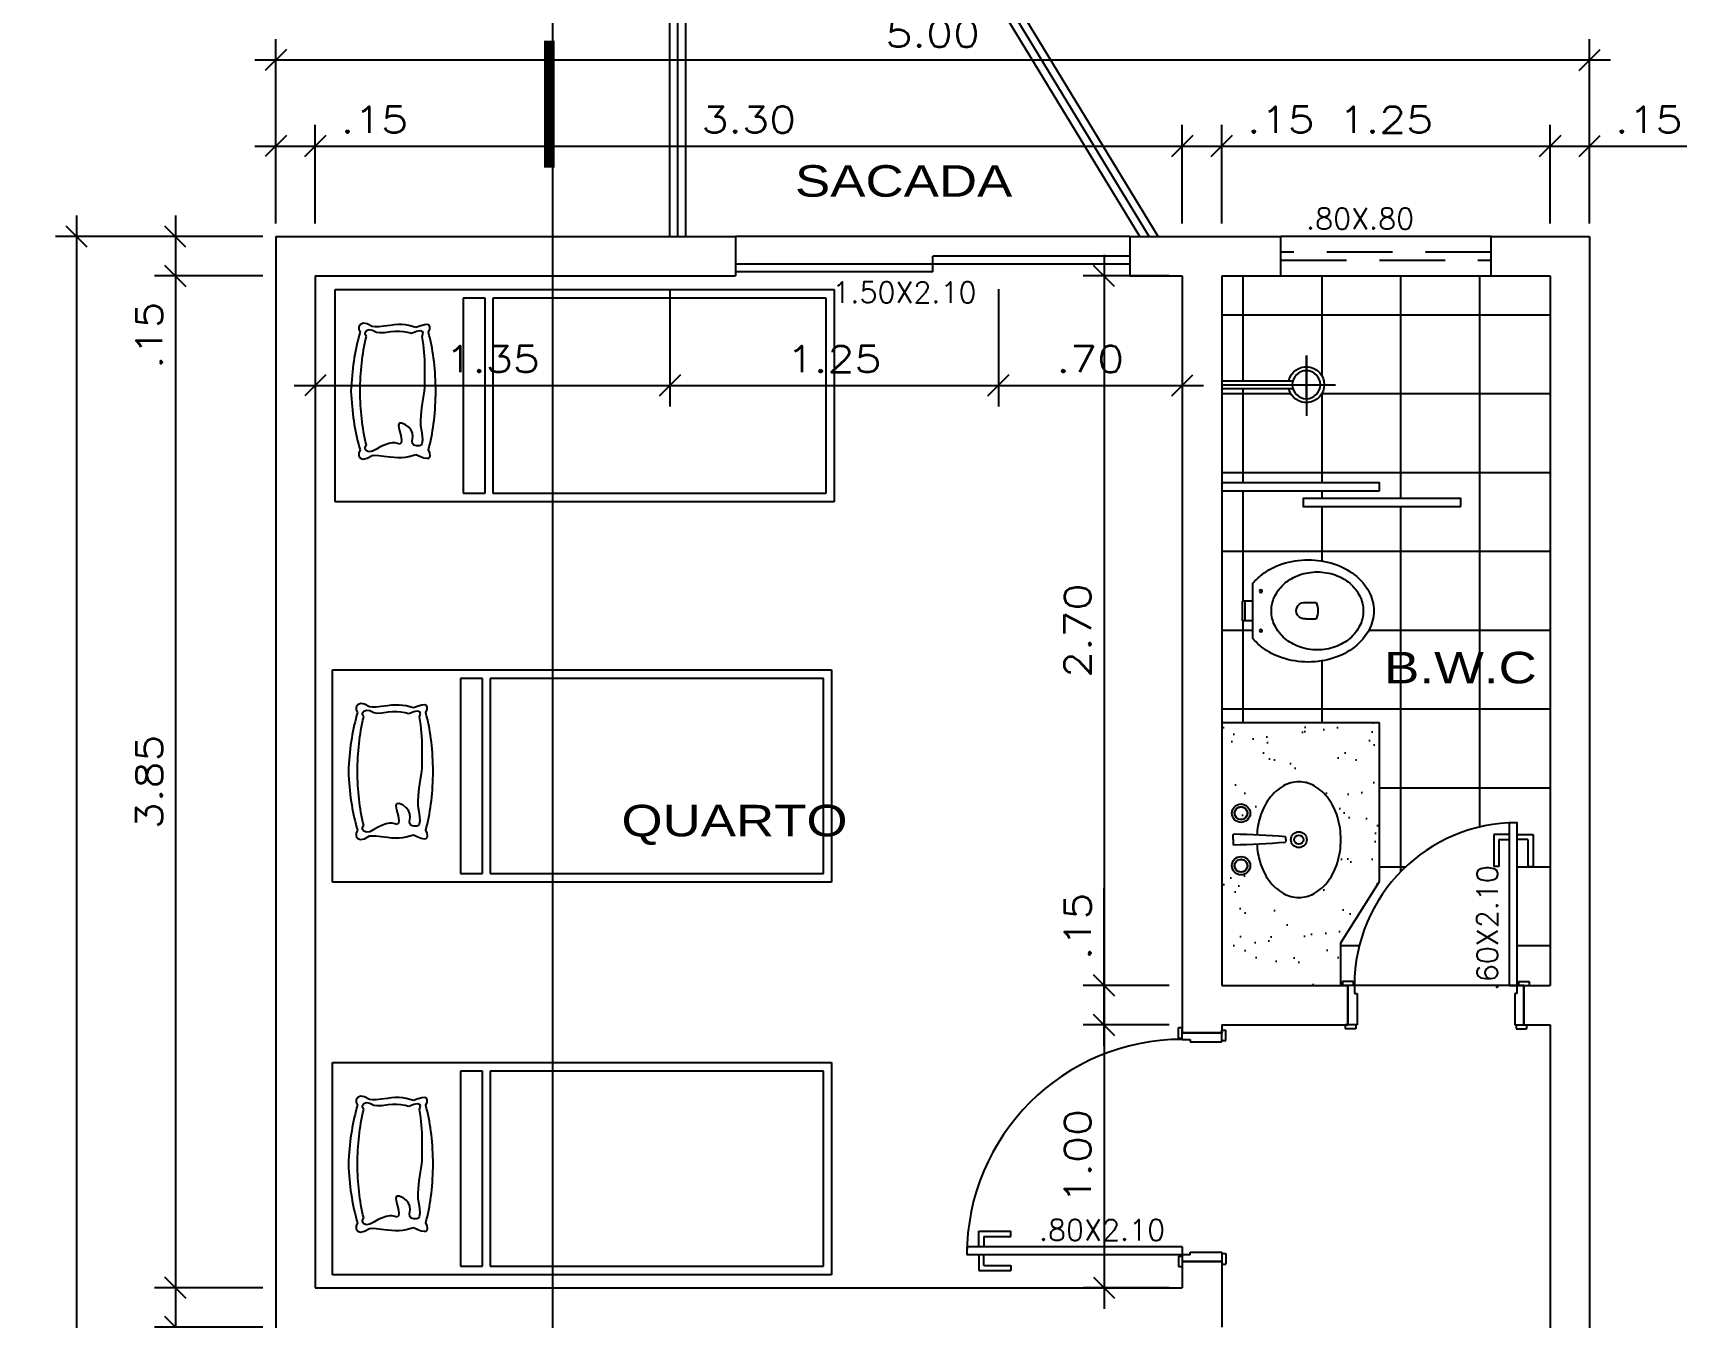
# Model space of a CAD drawing. Extents: x -6 to 123, y -41 to 65.
# Drawn here: x 3.49 to 9.79, y 3.68 to 8.57 of the extents above; entities that cross this region are included whole.
import ezdxf

# ---------------------------------------------------------------- set-up
doc = ezdxf.new("R2010")
doc.units = 0
doc.header["$MEASUREMENT"] = 0
doc.linetypes.add('ACAD_ISO10W100', pattern=[18.5, 12, -3, 0.5, -3])
doc.linetypes.add('DASHED2', pattern=[0.375, 0.25, -0.125])
doc.layers.get('0').update_dxf_attribs({"linetype": 'CONTINUOUS'})
doc.layers.get('DEFPOINTS').update_dxf_attribs({"linetype": 'CONTINUOUS'})
for name, color, linetype in [('ACESSÓRIO', 2, 'CONTINUOUS'), ('BAN', 11, 'CONTINUOUS'), ('CORRIMÃO', 2, 'CONTINUOUS'), ('CORTE', 6, 'CONTINUOUS'), ('CT', 1, 'CONTINUOUS'), ('JANELA', 2, 'CONTINUOUS'), ('JANELA_ALTA', 2, 'DASHED2'), ('LCORTE', 9, 'ACAD_ISO10W100'), ('LPISO', 250, 'CONTINUOUS'), ('P02', 1, 'CONTINUOUS'), ('PAREDE', 5, 'CONTINUOUS'), ('PISO', 250, 'CONTINUOUS'), ('T1', 3, 'CONTINUOUS'), ('T2', 6, 'CONTINUOUS')]:
    doc.layers.add(name, color=color, linetype=linetype)
doc.styles.add('ARIAL', font='arial.ttf')
doc.styles.add('SIMPLEX', font='simplex.shx', dxfattribs={"width": 1.2})
doc.dimstyles.new('CT-50', dxfattribs={"dimtxt": 0.1, "dimasz": 0.08, "dimexe": 0.08, "dimexo": 0.05, "dimgap": 0.05, "dimtad": 1, "dimzin": 4, "dimdsep": 46, "dimtxsty": 'SIMPLEX', "dimblk1": 'OBLIQUE', "dimblk2": 'OBLIQUE', "dimsah": 1, "dimcen": 0.08, "dimdle": 0.08, "dimclrt": 3, "dimadec": 0, "dimazin": 0, "dimtfac": 1, "dimtmove": 0, "dimatfit": 3, "dimldrblk": 'OBLIQUE', "dimfxl": 1, "dimtolj": 1, "dimtzin": 4, "dimarcsym": 0})

# ---------------------------------------------------------------- blocks, each defined once
blk = doc.blocks.new('P60-15E')
at = {"layer": 'P02'}
for p, q in [((-0.055, 0.77), (-0.025, 0.77)), ((-0.055, 0.15), (-0.055, 0.77)), ((-0.025, 0.12), (-0.025, 0.77)), ((-0.115, 0.725), (-0.115, 0.6025)), ((-0.055, 0.725), (-0.115, 0.725)), ((-0.095, 0.705), (-0.055, 0.705)), ((-0.095, 0.705), (-0.095, 0.6025)), ((-0.025, 0.725), (0.035, 0.725)), ((0.015, 0.705), (-0.025, 0.705)), ((0.015, 0.705), (0.015, 0.6025)), ((0.035, 0.725), (0.035, 0.6025)), ((-0.095, 0.6025), (-0.115, 0.6025)), ((0.015, 0.6025), (0.035, 0.6025)), ((-0.69, 0.165), (-0.69, 0.15)), ((-0.65, 0.165), (-0.69, 0.165)), ((-0.645, 0.15), (-0.69, 0.15)), ((-0.67, 0), (-0.67, 0.15)), ((-0.65, 0.165), (-0.65, 0.15)), ((-0.645, 0.15), (-0.645, 0.12)), ((-0.055, 0.15), (0.02, 0.15)), ((-0.02, 0.165), (-0.02, 0.15)), ((-0.02, 0.165), (0.02, 0.165)), ((0, 0), (0, 0.15)), ((0.02, 0.165), (0.02, 0.15)), ((-0.645, 0.12), (-0.635, 0.12)), ((-0.635, 0.12), (-0.635, 0)), ((-0.035, 0.12), (-0.035, 0)), ((-0.025, 0.12), (-0.035, 0.12)), ((-0.68, 0), (-0.68, -0.015)), ((-0.635, 0), (-0.68, 0)), ((-0.64, 0), (-0.64, -0.015)), ((-0.64, -0.015), (-0.68, -0.015)), ((-0.035, 0), (0.01, 0)), ((-0.03, 0), (-0.03, -0.015)), ((-0.03, -0.015), (0.01, -0.015)), ((0.01, 0), (0.01, -0.015))]:
    blk.add_line(p, q, dxfattribs=at)
blk.add_arc((-0.025, 0.15), 0.62, 90, 180, dxfattribs=at)
blk = doc.blocks.new('P80-P15D')
at = {"layer": 'P02'}
for p, q in [((0.055, 0.97), (0.025, 0.97)), ((0.025, 0.12), (0.025, 0.97)), ((0.055, 0.15), (0.055, 0.9695)), ((0.025, 0.925), (-0.035, 0.925)), ((-0.035, 0.925), (-0.035, 0.8025)), ((-0.015, 0.905), (-0.015, 0.8025)), ((-0.015, 0.905), (0.025, 0.905)), ((0.055, 0.925), (0.115, 0.925)), ((0.095, 0.905), (0.055, 0.905)), ((0.095, 0.905), (0.095, 0.8025)), ((0.115, 0.925), (0.115, 0.8025)), ((-0.015, 0.8025), (-0.035, 0.8025)), ((0.095, 0.8025), (0.115, 0.8025)), ((-0.02, 0.165), (-0.02, 0.15)), ((0.02, 0.165), (-0.02, 0.165)), ((0.055, 0.15), (-0.02, 0.15)), ((0, 0), (0, 0.15)), ((0.02, 0.165), (0.02, 0.15)), ((0.845, 0.15), (0.845, 0.12)), ((0.845, 0.15), (0.89, 0.15)), ((0.85, 0.165), (0.89, 0.165)), ((0.85, 0.165), (0.85, 0.15)), ((0.87, 0), (0.87, 0.15)), ((0.89, 0.165), (0.89, 0.15)), ((0.025, 0.12), (0.035, 0.12)), ((0.035, 0.12), (0.035, 0)), ((0.845, 0.12), (0.835, 0.12)), ((0.835, 0.12), (0.835, 0)), ((0.835, 0), (0.88, 0)), ((0.84, 0), (0.84, -0.015)), ((0.88, 0), (0.88, -0.015)), ((-0.01, 0), (-0.01, -0.015)), ((0.035, 0), (-0.01, 0)), ((0.03, -0.015), (-0.01, -0.015)), ((0.03, 0), (0.03, -0.015)), ((0.84, -0.015), (0.88, -0.015))]:
    blk.add_line(p, q, dxfattribs=at)
blk.add_arc((0.025, 0.15), 0.82, 0, 90, dxfattribs=at)
blk = doc.blocks.new('_OBLIQUE')
at = {"color": 0, "linetype": 'ByBlock'}
blk.add_line((-0.5, -0.5), (0.5, 0.5), dxfattribs=at)
blk = doc.blocks.new('*D41')
at = {"color": 0, "linetype": 'ByBlock'}
for p, q in [((4.0361, 7.8781), (4.0361, 7.6481)), ((4.3683, 7.7981), (3.9561, 7.7981)), ((4.3683, 7.6481), (3.9561, 7.6481)), ((4.0361, 7.6481), (4.0361, 7.2776))]:
    blk.add_line(p, q, dxfattribs=at)
at = {"layer": 'DEFPOINTS', "color": 0, "linetype": 'ByBlock'}
for p in [(4.4183, 7.7981), (4.0361, 7.6481), (4.4183, 7.6481)]:
    blk.add_point(p, dxfattribs=at)
at = {"color": 0, "linetype": 'ByBlock', "xscale": 0.08, "yscale": 0.08, "zscale": 0.08}
for p, rotation in [((4.0361, 7.7981), 90), ((4.0361, 7.6481), 270)]:
    blk.add_blockref('_OBLIQUE', p, dxfattribs=dict(at, rotation=rotation))
at = {"color": 3, "linetype": 'ByBlock', "insert": (3.9361, 7.4228), "char_height": 0.1, "attachment_point": 5, "rotation": 90, "style": 'SIMPLEX'}
blk.add_mtext('\\A1;.15', dxfattribs=at)
blk = doc.blocks.new('*D42')
at = {"color": 0, "linetype": 'ByBlock'}
for p, q in [((4.0361, 7.7281), (4.0361, 3.7181)), ((4.3683, 7.6481), (3.9561, 7.6481)), ((4.3683, 3.7981), (3.9561, 3.7981))]:
    blk.add_line(p, q, dxfattribs=at)
at = {"layer": 'DEFPOINTS', "color": 0, "linetype": 'ByBlock'}
for p in [(4.4183, 7.6481), (4.0361, 3.7981), (4.4183, 3.7981)]:
    blk.add_point(p, dxfattribs=at)
at = {"color": 0, "linetype": 'ByBlock', "xscale": 0.08, "yscale": 0.08, "zscale": 0.08}
for p, rotation in [((4.0361, 7.6481), 90), ((4.0361, 3.7981), 270)]:
    blk.add_blockref('_OBLIQUE', p, dxfattribs=dict(at, rotation=rotation))
at = {"color": 3, "linetype": 'ByBlock', "insert": (3.9361, 5.7231), "char_height": 0.1, "attachment_point": 5, "rotation": 90, "style": 'SIMPLEX'}
blk.add_mtext('\\A1;3.85', dxfattribs=at)
blk = doc.blocks.new('*D43')
at = {"color": 0, "linetype": 'ByBlock'}
for p, q in [((4.0361, 3.8781), (4.0361, 3.6481)), ((4.3683, 3.7981), (3.9561, 3.7981)), ((4.3683, 3.6481), (3.9561, 3.6481)), ((4.0361, 3.6481), (4.0361, 3.2776))]:
    blk.add_line(p, q, dxfattribs=at)
at = {"layer": 'DEFPOINTS', "color": 0, "linetype": 'ByBlock'}
for p in [(4.4183, 3.7981), (4.0361, 3.6481), (4.4183, 3.6481)]:
    blk.add_point(p, dxfattribs=at)
at = {"color": 0, "linetype": 'ByBlock', "xscale": 0.08, "yscale": 0.08, "zscale": 0.08}
for p, rotation in [((4.0361, 3.7981), 90), ((4.0361, 3.6481), 270)]:
    blk.add_blockref('_OBLIQUE', p, dxfattribs=dict(at, rotation=rotation))
at = {"color": 3, "linetype": 'ByBlock', "insert": (3.9361, 3.4228), "char_height": 0.1, "attachment_point": 5, "rotation": 90, "style": 'SIMPLEX'}
blk.add_mtext('\\A1;.15', dxfattribs=at)
blk = doc.blocks.new('*D44')
at = {"color": 0, "linetype": 'ByBlock'}
for p, q in [((4.0361, 3.7281), (4.0361, 1.5681)), ((4.3683, 3.6481), (3.9561, 3.6481)), ((4.3683, 1.6481), (3.9561, 1.6481))]:
    blk.add_line(p, q, dxfattribs=at)
at = {"layer": 'DEFPOINTS', "color": 0, "linetype": 'ByBlock'}
for p in [(4.4183, 3.6481), (4.0361, 1.6481), (4.4183, 1.6481)]:
    blk.add_point(p, dxfattribs=at)
at = {"color": 0, "linetype": 'ByBlock', "xscale": 0.08, "yscale": 0.08, "zscale": 0.08}
for p, rotation in [((4.0361, 3.6481), 90), ((4.0361, 1.6481), 270)]:
    blk.add_blockref('_OBLIQUE', p, dxfattribs=dict(at, rotation=rotation))
at = {"color": 3, "linetype": 'ByBlock', "insert": (3.9361, 2.6481), "char_height": 0.1, "attachment_point": 5, "rotation": 90, "style": 'SIMPLEX'}
blk.add_mtext('\\A1;2.00', dxfattribs=at)
blk = doc.blocks.new('*D56')
at = {"color": 0, "linetype": 'ByBlock'}
for p, q in [((3.66, 7.8781), (3.66, -12.4819)), ((4.3683, 7.7981), (3.58, 7.7981)), ((4.3683, -12.4019), (3.58, -12.4019))]:
    blk.add_line(p, q, dxfattribs=at)
at = {"layer": 'DEFPOINTS', "color": 0, "linetype": 'ByBlock'}
for p in [(4.4183, 7.7981), (3.66, -12.4019), (4.4183, -12.4019)]:
    blk.add_point(p, dxfattribs=at)
at = {"color": 0, "linetype": 'ByBlock', "xscale": 0.08, "yscale": 0.08, "zscale": 0.08}
for p, rotation in [((3.66, 7.7981), 90), ((3.66, -12.4019), 270)]:
    blk.add_blockref('_OBLIQUE', p, dxfattribs=dict(at, rotation=rotation))
at = {"color": 3, "linetype": 'ByBlock', "insert": (3.56, -2.3019), "char_height": 0.1, "attachment_point": 5, "rotation": 90, "style": 'SIMPLEX'}
blk.add_mtext('\\A1;20.20', dxfattribs=at)
blk = doc.blocks.new('*D65')
at = {"color": 0, "linetype": 'ByBlock'}
for p, q in [((-3.2775, 7.8481), (-3.2775, 8.5495)), ((1.7225, 7.8481), (1.7225, 8.5495)), ((1.8025, 8.4695), (-3.3575, 8.4695))]:
    blk.add_line(p, q, dxfattribs=at)
at = {"layer": 'DEFPOINTS', "color": 0, "linetype": 'ByBlock'}
for p in [(-3.2775, 8.4695), (-3.2775, 7.7981), (1.7225, 7.7981)]:
    blk.add_point(p, dxfattribs=at)
at = {"color": 0, "linetype": 'ByBlock', "xscale": 0.08, "yscale": 0.08, "zscale": 0.08, "rotation": 180}
blk.add_blockref('_OBLIQUE', (-3.2775, 8.4695), dxfattribs=at)
at = {"color": 0, "linetype": 'ByBlock', "xscale": 0.08, "yscale": 0.08, "zscale": 0.08}
blk.add_blockref('_OBLIQUE', (1.7225, 8.4695), dxfattribs=at)
at = {"color": 3, "linetype": 'ByBlock', "insert": (-0.7775, 8.5695), "char_height": 0.1, "attachment_point": 5, "style": 'SIMPLEX'}
blk.add_mtext('\\A1;5.00', dxfattribs=at)
blk = doc.blocks.new('*D63')
at = {"color": 0, "linetype": 'ByBlock'}
for p, q in [((0.3225, 7.8481), (0.3225, 8.2225)), ((1.5725, 7.8481), (1.5725, 8.2225)), ((0.2425, 8.1425), (1.6525, 8.1425))]:
    blk.add_line(p, q, dxfattribs=at)
at = {"layer": 'DEFPOINTS', "color": 0, "linetype": 'ByBlock'}
for p in [(1.5725, 8.1425), (0.3225, 7.7981), (1.5725, 7.7981)]:
    blk.add_point(p, dxfattribs=at)
at = {"color": 0, "linetype": 'ByBlock', "xscale": 0.08, "yscale": 0.08, "zscale": 0.08, "rotation": 180}
blk.add_blockref('_OBLIQUE', (0.3225, 8.1425), dxfattribs=at)
at = {"color": 0, "linetype": 'ByBlock', "xscale": 0.08, "yscale": 0.08, "zscale": 0.08}
blk.add_blockref('_OBLIQUE', (1.5725, 8.1425), dxfattribs=at)
at = {"color": 3, "linetype": 'ByBlock', "insert": (0.9475, 8.2425), "char_height": 0.1, "attachment_point": 5, "style": 'SIMPLEX'}
blk.add_mtext('\\A1;1.25', dxfattribs=at)
blk = doc.blocks.new('*D62')
at = {"color": 0, "linetype": 'ByBlock'}
for p, q in [((0.1725, 7.8481), (0.1725, 8.2225)), ((0.3225, 7.8481), (0.3225, 8.2225)), ((0.0925, 8.1425), (0.3225, 8.1425)), ((0.3225, 8.1425), (0.693, 8.1425))]:
    blk.add_line(p, q, dxfattribs=at)
at = {"layer": 'DEFPOINTS', "color": 0, "linetype": 'ByBlock'}
for p in [(0.3225, 8.1425), (0.1725, 7.7981), (0.3225, 7.7981)]:
    blk.add_point(p, dxfattribs=at)
at = {"color": 0, "linetype": 'ByBlock', "xscale": 0.08, "yscale": 0.08, "zscale": 0.08, "rotation": 180}
blk.add_blockref('_OBLIQUE', (0.1725, 8.1425), dxfattribs=at)
at = {"color": 0, "linetype": 'ByBlock', "xscale": 0.08, "yscale": 0.08, "zscale": 0.08}
blk.add_blockref('_OBLIQUE', (0.3225, 8.1425), dxfattribs=at)
at = {"color": 3, "linetype": 'ByBlock', "insert": (0.5477, 8.2425), "char_height": 0.1, "attachment_point": 5, "style": 'SIMPLEX'}
blk.add_mtext('\\A1;.15', dxfattribs=at)
blk = doc.blocks.new('*D61')
at = {"color": 0, "linetype": 'ByBlock'}
for p, q in [((-3.1275, 7.8481), (-3.1275, 8.2225)), ((0.1725, 7.8481), (0.1725, 8.2225)), ((-3.2075, 8.1425), (0.2525, 8.1425))]:
    blk.add_line(p, q, dxfattribs=at)
at = {"layer": 'DEFPOINTS', "color": 0, "linetype": 'ByBlock'}
for p in [(0.1725, 8.1425), (-3.1275, 7.7981), (0.1725, 7.7981)]:
    blk.add_point(p, dxfattribs=at)
at = {"color": 0, "linetype": 'ByBlock', "xscale": 0.08, "yscale": 0.08, "zscale": 0.08, "rotation": 180}
blk.add_blockref('_OBLIQUE', (-3.1275, 8.1425), dxfattribs=at)
at = {"color": 0, "linetype": 'ByBlock', "xscale": 0.08, "yscale": 0.08, "zscale": 0.08}
blk.add_blockref('_OBLIQUE', (0.1725, 8.1425), dxfattribs=at)
at = {"color": 3, "linetype": 'ByBlock', "insert": (-1.4775, 8.2425), "char_height": 0.1, "attachment_point": 5, "style": 'SIMPLEX'}
blk.add_mtext('\\A1;3.30', dxfattribs=at)
blk = doc.blocks.new('*D64')
at = {"color": 0, "linetype": 'ByBlock'}
for p, q in [((1.5725, 7.8481), (1.5725, 8.2225)), ((1.7225, 7.8481), (1.7225, 8.2225)), ((1.4925, 8.1425), (1.7225, 8.1425)), ((1.7225, 8.1425), (2.093, 8.1425))]:
    blk.add_line(p, q, dxfattribs=at)
at = {"layer": 'DEFPOINTS', "color": 0, "linetype": 'ByBlock'}
for p in [(1.7225, 8.1425), (1.5725, 7.7981), (1.7225, 7.7981)]:
    blk.add_point(p, dxfattribs=at)
at = {"color": 0, "linetype": 'ByBlock', "xscale": 0.08, "yscale": 0.08, "zscale": 0.08, "rotation": 180}
blk.add_blockref('_OBLIQUE', (1.5725, 8.1425), dxfattribs=at)
at = {"color": 0, "linetype": 'ByBlock', "xscale": 0.08, "yscale": 0.08, "zscale": 0.08}
blk.add_blockref('_OBLIQUE', (1.7225, 8.1425), dxfattribs=at)
at = {"color": 3, "linetype": 'ByBlock', "insert": (1.9477, 8.2425), "char_height": 0.1, "attachment_point": 5, "style": 'SIMPLEX'}
blk.add_mtext('\\A1;.15', dxfattribs=at)
blk = doc.blocks.new('*D60')
at = {"color": 0, "linetype": 'ByBlock'}
for p, q in [((-3.2775, 7.8481), (-3.2775, 8.2225)), ((-3.1275, 7.8481), (-3.1275, 8.2225)), ((-3.3575, 8.1425), (-3.1275, 8.1425)), ((-3.1275, 8.1425), (-2.757, 8.1425))]:
    blk.add_line(p, q, dxfattribs=at)
at = {"layer": 'DEFPOINTS', "color": 0, "linetype": 'ByBlock'}
for p in [(-3.1275, 8.1425), (-3.2775, 7.7981), (-3.1275, 7.7981)]:
    blk.add_point(p, dxfattribs=at)
at = {"color": 0, "linetype": 'ByBlock', "xscale": 0.08, "yscale": 0.08, "zscale": 0.08, "rotation": 180}
blk.add_blockref('_OBLIQUE', (-3.2775, 8.1425), dxfattribs=at)
at = {"color": 0, "linetype": 'ByBlock', "xscale": 0.08, "yscale": 0.08, "zscale": 0.08}
blk.add_blockref('_OBLIQUE', (-3.1275, 8.1425), dxfattribs=at)
at = {"color": 3, "linetype": 'ByBlock', "insert": (-2.9023, 8.2425), "char_height": 0.1, "attachment_point": 5, "style": 'SIMPLEX'}
blk.add_mtext('\\A1;.15', dxfattribs=at)
blk = doc.blocks.new('*D66')
at = {"color": 0, "linetype": 'ByBlock'}
for p, q in [((7.5704, 7.7281), (7.5704, 4.8681)), ((7.8183, 7.6481), (7.4904, 7.6481)), ((7.8183, 4.9481), (7.4904, 4.9481))]:
    blk.add_line(p, q, dxfattribs=at)
at = {"layer": 'DEFPOINTS', "color": 0, "linetype": 'ByBlock'}
for p in [(7.8683, 7.6481), (7.5704, 4.9481), (7.8683, 4.9481)]:
    blk.add_point(p, dxfattribs=at)
at = {"color": 0, "linetype": 'ByBlock', "xscale": 0.08, "yscale": 0.08, "zscale": 0.08}
for p, rotation in [((7.5704, 7.6481), 90), ((7.5704, 4.9481), 270)]:
    blk.add_blockref('_OBLIQUE', p, dxfattribs=dict(at, rotation=rotation))
at = {"color": 3, "linetype": 'ByBlock', "insert": (7.4704, 6.2981), "char_height": 0.1, "attachment_point": 5, "rotation": 90, "style": 'SIMPLEX'}
blk.add_mtext('\\A1;2.70', dxfattribs=at)
blk = doc.blocks.new('*D67')
at = {"color": 0, "linetype": 'ByBlock'}
for p, q in [((7.5704, 4.9481), (7.5704, 5.3186)), ((7.8183, 4.9481), (7.4904, 4.9481)), ((7.5704, 4.7181), (7.5704, 4.9481)), ((7.8183, 4.7981), (7.4904, 4.7981))]:
    blk.add_line(p, q, dxfattribs=at)
at = {"layer": 'DEFPOINTS', "color": 0, "linetype": 'ByBlock'}
for p in [(7.8683, 4.9481), (7.5704, 4.7981), (7.8683, 4.7981)]:
    blk.add_point(p, dxfattribs=at)
at = {"color": 0, "linetype": 'ByBlock', "xscale": 0.08, "yscale": 0.08, "zscale": 0.08}
for p, rotation in [((7.5704, 4.9481), 90), ((7.5704, 4.7981), 270)]:
    blk.add_blockref('_OBLIQUE', p, dxfattribs=dict(at, rotation=rotation))
at = {"color": 3, "linetype": 'ByBlock', "insert": (7.4704, 5.1733), "char_height": 0.1, "attachment_point": 5, "rotation": 90, "style": 'SIMPLEX'}
blk.add_mtext('\\A1;.15', dxfattribs=at)
blk = doc.blocks.new('*D68')
at = {"color": 0, "linetype": 'ByBlock'}
for p, q in [((7.5704, 4.8781), (7.5704, 3.7181)), ((7.8183, 4.7981), (7.4904, 4.7981)), ((7.8183, 3.7981), (7.4904, 3.7981))]:
    blk.add_line(p, q, dxfattribs=at)
at = {"layer": 'DEFPOINTS', "color": 0, "linetype": 'ByBlock'}
for p in [(7.8683, 4.7981), (7.5704, 3.7981), (7.8683, 3.7981)]:
    blk.add_point(p, dxfattribs=at)
at = {"color": 0, "linetype": 'ByBlock', "xscale": 0.08, "yscale": 0.08, "zscale": 0.08}
for p, rotation in [((7.5704, 4.7981), 90), ((7.5704, 3.7981), 270)]:
    blk.add_blockref('_OBLIQUE', p, dxfattribs=dict(at, rotation=rotation))
at = {"color": 3, "linetype": 'ByBlock', "insert": (7.4704, 4.2981), "char_height": 0.1, "attachment_point": 5, "rotation": 90, "style": 'SIMPLEX'}
blk.add_mtext('\\A1;1.00', dxfattribs=at)
blk = doc.blocks.new('*D69')
at = {"color": 0, "linetype": 'ByBlock'}
for p, q in [((4.5683, 7.5981), (4.5683, 7.1515)), ((5.9183, 7.5981), (5.9183, 7.1515)), ((4.4883, 7.2315), (5.9983, 7.2315))]:
    blk.add_line(p, q, dxfattribs=at)
at = {"layer": 'DEFPOINTS', "color": 0, "linetype": 'ByBlock'}
for p in [(4.5683, 7.6481), (5.9183, 7.6481), (5.9183, 7.2315)]:
    blk.add_point(p, dxfattribs=at)
at = {"color": 0, "linetype": 'ByBlock', "xscale": 0.08, "yscale": 0.08, "zscale": 0.08, "rotation": 180}
blk.add_blockref('_OBLIQUE', (4.5683, 7.2315), dxfattribs=at)
at = {"color": 0, "linetype": 'ByBlock', "xscale": 0.08, "yscale": 0.08, "zscale": 0.08}
blk.add_blockref('_OBLIQUE', (5.9183, 7.2315), dxfattribs=at)
at = {"color": 3, "linetype": 'ByBlock', "insert": (5.2433, 7.3315), "char_height": 0.1, "attachment_point": 5, "style": 'SIMPLEX'}
blk.add_mtext('\\A1;1.35', dxfattribs=at)
blk = doc.blocks.new('*D70')
at = {"color": 0, "linetype": 'ByBlock'}
for p, q in [((5.9183, 7.5981), (5.9183, 7.1515)), ((7.1683, 7.5981), (7.1683, 7.1515)), ((5.8383, 7.2315), (7.2483, 7.2315))]:
    blk.add_line(p, q, dxfattribs=at)
at = {"layer": 'DEFPOINTS', "color": 0, "linetype": 'ByBlock'}
for p in [(5.9183, 7.6481), (7.1683, 7.6481), (7.1683, 7.2315)]:
    blk.add_point(p, dxfattribs=at)
at = {"color": 0, "linetype": 'ByBlock', "xscale": 0.08, "yscale": 0.08, "zscale": 0.08, "rotation": 180}
blk.add_blockref('_OBLIQUE', (5.9183, 7.2315), dxfattribs=at)
at = {"color": 0, "linetype": 'ByBlock', "xscale": 0.08, "yscale": 0.08, "zscale": 0.08}
blk.add_blockref('_OBLIQUE', (7.1683, 7.2315), dxfattribs=at)
at = {"color": 3, "linetype": 'ByBlock', "insert": (6.5433, 7.3315), "char_height": 0.1, "attachment_point": 5, "style": 'SIMPLEX'}
blk.add_mtext('\\A1;1.25', dxfattribs=at)
blk = doc.blocks.new('*D71')
at = {"color": 0, "linetype": 'ByBlock'}
for p, q in [((7.1683, 7.5981), (7.1683, 7.1515)), ((7.8683, 7.5981), (7.8683, 7.1515)), ((7.0883, 7.2315), (7.9483, 7.2315))]:
    blk.add_line(p, q, dxfattribs=at)
at = {"layer": 'DEFPOINTS', "color": 0, "linetype": 'ByBlock'}
for p in [(7.1683, 7.6481), (7.8683, 7.6481), (7.8683, 7.2315)]:
    blk.add_point(p, dxfattribs=at)
at = {"color": 0, "linetype": 'ByBlock', "xscale": 0.08, "yscale": 0.08, "zscale": 0.08, "rotation": 180}
blk.add_blockref('_OBLIQUE', (7.1683, 7.2315), dxfattribs=at)
at = {"color": 0, "linetype": 'ByBlock', "xscale": 0.08, "yscale": 0.08, "zscale": 0.08}
blk.add_blockref('_OBLIQUE', (7.8683, 7.2315), dxfattribs=at)
at = {"color": 3, "linetype": 'ByBlock', "insert": (7.5183, 7.3315), "char_height": 0.1, "attachment_point": 5, "style": 'SIMPLEX'}
blk.add_mtext('\\A1;.70', dxfattribs=at)
blk = doc.blocks.new('CH-MV')
at = {"layer": 'BAN'}
for p, q in [((0, 0), (0, 0.4327)), ((0.1112, 0.322), (-0.1185, 0.322)), ((-0.0533, 0.322), (0.1112, 0.322)), ((-0.015, 0), (-0.015, 0.2708)), ((0.015, 0), (0.015, 0.2708))]:
    blk.add_line(p, q, dxfattribs=at)
blk.add_circle((0, 0.322), 0.0533, dxfattribs=at)
blk.add_arc((0, 0.322), 0.0683, 282.68119, 257.31881, dxfattribs=at)
blk = doc.blocks.new('VAS-E-PL')
at = {"layer": 'BAN'}
for p, q in [((0.14, 0.1051), (0.14, -0.1051)), ((0.14, 0.0375), (0.1, 0.0375)), ((0.1, 0.0375), (0.1, -0.0375)), ((0.11, 0.0375), (0.11, -0.0375)), ((0.3408, 0.0307), (0.3806, 0.0307)), ((0.14, -0.0375), (0.1, -0.0375)), ((0.3431, -0.0316), (0.3806, -0.0316))]:
    blk.add_line(p, q, dxfattribs=at)
for points in [[(0.6, 0, 0.122907), (0.5821, 0.0718, 0.10548), (0.5268, 0.1376, 0.087588), (0.4483, 0.1791, 0.078107), (0.35, 0.1945, 0.078107), (0.2517, 0.1791, 0.087588), (0.1732, 0.1376, 0.056618), (0.14, 0.1051, 0.122907)], [(0.14, -0.1051, 0.056618), (0.1732, -0.1376, 0.087588), (0.2517, -0.1791, 0.078107), (0.35, -0.1945, 0.078107), (0.4483, -0.1791, 0.087588), (0.5268, -0.1376, 0.10548), (0.5821, -0.0718, 0.122907), (0.6, 0, 0.122907)]]:
    blk.add_lwpolyline(points, format="xyb", dxfattribs=at)
blk.add_lwpolyline([(0.21, 0, 0.114163), (0.2228, -0.0555, 0.103661), (0.2613, -0.1049, 0.091605), (0.3168, -0.1367, 0.084587), (0.385, -0.1483, 0.084587), (0.4532, -0.1367, 0.091605), (0.5087, -0.1049, 0.103661), (0.5472, -0.0555, 0.114163), (0.56, 0, 0.114163), (0.5472, 0.0555, 0.103661), (0.5087, 0.1049, 0.091605), (0.4532, 0.1367, 0.084587), (0.385, 0.1483, 0.084587), (0.3168, 0.1367, 0.091605), (0.2613, 0.1049, 0.103661), (0.2228, 0.0555, 0.114163)], format="xyb", close=True, dxfattribs=at)
for centre in [(0.17, 0.075), (0.17, -0.075)]:
    blk.add_circle(centre, 0.005, dxfattribs=at)
for centre, radius, start, end in [((0.3364, -0.0007), 0.0316, 81.96756, 282.3031), ((0.3099, -0.0007), 0.0772, 336.39434, 23.88812)]:
    blk.add_arc(centre, radius, start, end, dxfattribs=at)
blk = doc.blocks.new('LVT-B-PL')
at = {"layer": 'BAN'}
for p, q in [((0.055, 0.0008), (0.055, 0.0188)), ((0.055, 0.0008), (0.055, -0.0172)), ((0.255, 0.0008), (0.255, 0.009)), ((0.255, 0.0008), (0.255, -0.0074))]:
    blk.add_line(p, q, dxfattribs=at)
for points in [[(0.465, 0, 0.073281), (0.4522, 0.087, 0.084248), (0.4181, 0.1556, 0.106469), (0.3634, 0.2045, 0.130159), (0.305, 0.22, 0.130159), (0.2466, 0.2045, 0.106469), (0.1919, 0.1556, 0.084248), (0.1578, 0.087, 0.058268), (0.1455, 0.018, 0.073281)], [(0.1454, -0.0164, 0.059592), (0.1578, -0.087, 0.084248), (0.1919, -0.1556, 0.106469), (0.2466, -0.2045, 0.130159), (0.305, -0.22, 0.130159), (0.3634, -0.2045, 0.106469), (0.4181, -0.1556, 0.084248), (0.4522, -0.087, 0.073281), (0.465, 0, 0.073281)]]:
    blk.add_lwpolyline(points, format="xyb", dxfattribs=at)
for centre, radius in [((0.085, 0.1008), 0.035), ((0.085, 0.1008), 0.025), ((0.085, 0.1008), 0.024), ((0.305, 0), 0.03), ((0.305, 0), 0.0175), ((0.085, -0.0992), 0.035), ((0.085, -0.0992), 0.025), ((0.085, -0.0992), 0.024)]:
    blk.add_circle(centre, radius, dxfattribs=at)
for centre, radius, start, end in [((0.057, 0.0188), 0.002, 89.11029, 180), ((0.0128, -2.8286), 2.8497, 85.16101, 89.11029), ((0.253, 0.009), 0.002, 0, 85.16101), ((0.057, -0.0172), 0.002, 180, 270.88971), ((0.0128, 2.8302), 2.8497, 270.88971, 274.83899), ((0.253, -0.0074), 0.002, 274.83899, 0)]:
    blk.add_arc(centre, radius, start, end, dxfattribs=at)
blk = doc.blocks.new('A$C2AB2061F')
at = {"layer": 'ACESSÓRIO'}
for p, q in [((0, 1.9), (0, 0)), ((0.8089, 1.9), (0, 1.9)), ((0.8089, 0), (0.8089, 1.9)), ((0.2475, 1.8245), (0.2604, 1.8267)), ((0.2604, 1.8267), (0.2736, 1.8288)), ((0.2736, 1.8288), (0.287, 1.8307)), ((0.287, 1.8307), (0.3006, 1.8324)), ((0.3006, 1.8324), (0.3144, 1.834)), ((0.3144, 1.834), (0.3285, 1.8354)), ((0.3285, 1.8354), (0.3428, 1.8367)), ((0.3428, 1.8367), (0.3573, 1.8377)), ((0.3573, 1.8377), (0.372, 1.8387)), ((0.372, 1.8387), (0.387, 1.8394)), ((0.387, 1.8394), (0.4021, 1.8387)), ((0.4021, 1.8387), (0.417, 1.8377)), ((0.417, 1.8377), (0.4316, 1.8367)), ((0.4316, 1.8367), (0.4459, 1.8354)), ((0.4459, 1.8354), (0.46, 1.834)), ((0.46, 1.834), (0.4739, 1.8324)), ((0.4739, 1.8324), (0.4875, 1.8307)), ((0.4875, 1.8307), (0.5009, 1.8288)), ((0.5009, 1.8288), (0.514, 1.8267)), ((0.514, 1.8267), (0.5269, 1.8245)), ((0.1281, 1.7925), (0.1334, 1.8038)), ((0.1309, 1.7775), (0.1281, 1.7925)), ((0.1415, 1.7588), (0.1309, 1.7775)), ((0.1334, 1.8038), (0.1427, 1.8098)), ((0.1427, 1.8098), (0.1528, 1.8101)), ((0.1528, 1.8101), (0.1633, 1.8044)), ((0.1571, 1.78), (0.1533, 1.7705)), ((0.1533, 1.7705), (0.1555, 1.758)), ((0.1642, 1.7852), (0.1571, 1.78)), ((0.1633, 1.8044), (0.1747, 1.8077)), ((0.1717, 1.7855), (0.1642, 1.7852)), ((0.1796, 1.7807), (0.1717, 1.7855)), ((0.1747, 1.8077), (0.1863, 1.8109)), ((0.192, 1.7836), (0.1796, 1.7807)), ((0.1863, 1.8109), (0.1981, 1.814)), ((0.2045, 1.7864), (0.192, 1.7836)), ((0.1981, 1.814), (0.2101, 1.8168)), ((0.2171, 1.7889), (0.2045, 1.7864)), ((0.2101, 1.8168), (0.2224, 1.8195)), ((0.2297, 1.7912), (0.2171, 1.7889)), ((0.2224, 1.8195), (0.2348, 1.8221)), ((0.2424, 1.7934), (0.2297, 1.7912)), ((0.2348, 1.8221), (0.2475, 1.8245)), ((0.2552, 1.7953), (0.2424, 1.7934)), ((0.2681, 1.7971), (0.2552, 1.7953)), ((0.281, 1.7986), (0.2681, 1.7971)), ((0.2939, 1.8), (0.281, 1.7986)), ((0.307, 1.8012), (0.2939, 1.8)), ((0.3201, 1.8022), (0.307, 1.8012)), ((0.3333, 1.803), (0.3201, 1.8022)), ((0.3466, 1.8036), (0.3333, 1.803)), ((0.36, 1.8041), (0.3466, 1.8036)), ((0.3735, 1.8043), (0.36, 1.8041)), ((0.387, 1.8044), (0.3735, 1.8043)), ((0.4005, 1.8043), (0.387, 1.8044)), ((0.4138, 1.8041), (0.4005, 1.8043)), ((0.427, 1.8036), (0.4138, 1.8041)), ((0.4402, 1.803), (0.427, 1.8036)), ((0.4533, 1.8022), (0.4402, 1.803)), ((0.4663, 1.8012), (0.4533, 1.8022)), ((0.4792, 1.8), (0.4663, 1.8012)), ((0.4921, 1.7986), (0.4792, 1.8)), ((0.5048, 1.7971), (0.4921, 1.7986)), ((0.5175, 1.7953), (0.5048, 1.7971)), ((0.5301, 1.7934), (0.5175, 1.7953)), ((0.5269, 1.8245), (0.5395, 1.8221)), ((0.5426, 1.7912), (0.5301, 1.7934)), ((0.5395, 1.8221), (0.5519, 1.8195)), ((0.5551, 1.7889), (0.5426, 1.7912)), ((0.5519, 1.8195), (0.564, 1.8168)), ((0.5674, 1.7864), (0.5551, 1.7889)), ((0.564, 1.8168), (0.5759, 1.814)), ((0.5797, 1.7836), (0.5674, 1.7864)), ((0.5759, 1.814), (0.5875, 1.8109)), ((0.592, 1.7807), (0.5797, 1.7836)), ((0.5875, 1.8109), (0.5989, 1.8077)), ((0.6, 1.7855), (0.592, 1.7807)), ((0.5989, 1.8077), (0.6101, 1.8044)), ((0.6076, 1.7852), (0.6, 1.7855)), ((0.6144, 1.78), (0.6076, 1.7852)), ((0.6101, 1.8044), (0.6225, 1.8101)), ((0.6184, 1.7705), (0.6144, 1.78)), ((0.6163, 1.758), (0.6184, 1.7705)), ((0.6225, 1.8101), (0.6333, 1.8098)), ((0.643, 1.7775), (0.6319, 1.7588)), ((0.6333, 1.8098), (0.6419, 1.8038)), ((0.6419, 1.8038), (0.6463, 1.7925)), ((0.6463, 1.7925), (0.643, 1.7775)), ((0.1371, 1.6901), (0.1402, 1.714)), ((0.1402, 1.714), (0.1421, 1.7333)), ((0.1426, 1.7482), (0.1415, 1.7588)), ((0.1421, 1.7333), (0.1426, 1.7482)), ((0.1555, 1.758), (0.1633, 1.7426)), ((0.164, 1.7124), (0.1608, 1.6876)), ((0.1633, 1.7426), (0.1648, 1.7307)), ((0.1648, 1.7307), (0.164, 1.7124)), ((0.5866, 1.6958), (0.5913, 1.7099)), ((0.5913, 1.7099), (0.5985, 1.7255)), ((0.5985, 1.7255), (0.6082, 1.7426)), ((0.6082, 1.7426), (0.6163, 1.758)), ((0.6319, 1.7588), (0.6316, 1.7482)), ((0.6316, 1.7482), (0.6324, 1.7333)), ((0.6324, 1.7333), (0.6344, 1.714)), ((0.6344, 1.714), (0.6376, 1.6901)), ((0.1343, 1.6607), (0.1352, 1.6752)), ((0.1344, 1.6464), (0.1343, 1.6607)), ((0.1355, 1.6324), (0.1344, 1.6464)), ((0.1352, 1.6752), (0.1371, 1.6901)), ((0.159, 1.6709), (0.1586, 1.6547)), ((0.1586, 1.6547), (0.1599, 1.639)), ((0.1608, 1.6876), (0.159, 1.6709)), ((0.1599, 1.639), (0.1627, 1.6237)), ((0.5091, 1.6463), (0.5097, 1.6555)), ((0.5157, 1.6313), (0.5091, 1.6463)), ((0.5097, 1.6555), (0.5178, 1.6589)), ((0.5178, 1.6589), (0.5332, 1.6563)), ((0.5332, 1.6563), (0.5564, 1.65)), ((0.5564, 1.65), (0.5734, 1.6476)), ((0.5734, 1.6476), (0.5841, 1.6489)), ((0.5841, 1.6489), (0.5887, 1.6539)), ((0.5843, 1.6832), (0.5866, 1.6958)), ((0.5844, 1.6721), (0.5843, 1.6832)), ((0.587, 1.6626), (0.5844, 1.6721)), ((0.5887, 1.6539), (0.587, 1.6626)), ((0.6376, 1.6901), (0.6392, 1.6752)), ((0.6395, 1.6464), (0.6382, 1.6324)), ((0.6392, 1.6752), (0.6399, 1.6607)), ((0.6399, 1.6607), (0.6395, 1.6464)), ((0.1377, 1.6187), (0.1355, 1.6324)), ((0.1409, 1.6052), (0.1377, 1.6187)), ((0.1385, 1.5736), (0.1452, 1.592)), ((0.1452, 1.592), (0.1409, 1.6052)), ((0.1452, 1.592), (0.1452, 1.592)), ((0.1595, 1.5896), (0.1568, 1.5762)), ((0.1568, 1.5762), (0.1593, 1.5685)), ((0.1671, 1.6088), (0.1595, 1.5896)), ((0.1627, 1.6237), (0.1671, 1.6088)), ((0.466, 1.5727), (0.4801, 1.5739)), ((0.4801, 1.5739), (0.4987, 1.5753)), ((0.4987, 1.5753), (0.5182, 1.5745)), ((0.525, 1.619), (0.5157, 1.6313)), ((0.5182, 1.5745), (0.5389, 1.5714)), ((0.5358, 1.6103), (0.525, 1.619)), ((0.5479, 1.6055), (0.5358, 1.6103)), ((0.5617, 1.6044), (0.5479, 1.6055)), ((0.577, 1.607), (0.5617, 1.6044)), ((0.5865, 1.6058), (0.577, 1.607)), ((0.5928, 1.5998), (0.5865, 1.6058)), ((0.5957, 1.5895), (0.5928, 1.5998)), ((0.5931, 1.5722), (0.5954, 1.5786)), ((0.5954, 1.5786), (0.5957, 1.5895)), ((0.6325, 1.6052), (0.6282, 1.592)), ((0.6282, 1.592), (0.6359, 1.5753)), ((0.6358, 1.6187), (0.6325, 1.6052)), ((0.6382, 1.6324), (0.6358, 1.6187)), ((0.6359, 1.5753), (0.6408, 1.5616)), ((0.1342, 1.5484), (0.1348, 1.5591)), ((0.1367, 1.5417), (0.1342, 1.5484)), ((0.1348, 1.5591), (0.1385, 1.5736)), ((0.1424, 1.5388), (0.1367, 1.5417)), ((0.1513, 1.5397), (0.1424, 1.5388)), ((0.1633, 1.5445), (0.1513, 1.5397)), ((0.1593, 1.5685), (0.1668, 1.5665)), ((0.1751, 1.5414), (0.1633, 1.5445)), ((0.1668, 1.5665), (0.1796, 1.5701)), ((0.1871, 1.5385), (0.1751, 1.5414)), ((0.1796, 1.5701), (0.1948, 1.5672)), ((0.1992, 1.5357), (0.1871, 1.5385)), ((0.1948, 1.5672), (0.2098, 1.5649)), ((0.2115, 1.5332), (0.1992, 1.5357)), ((0.2098, 1.5649), (0.2246, 1.563)), ((0.2239, 1.5308), (0.2115, 1.5332)), ((0.2365, 1.5286), (0.2239, 1.5308)), ((0.2246, 1.563), (0.2392, 1.5616)), ((0.2493, 1.5266), (0.2365, 1.5286)), ((0.2392, 1.5616), (0.2535, 1.5606)), ((0.2623, 1.5248), (0.2493, 1.5266)), ((0.2535, 1.5606), (0.2677, 1.5601)), ((0.2755, 1.5232), (0.2623, 1.5248)), ((0.2677, 1.5601), (0.2819, 1.5599)), ((0.2888, 1.5217), (0.2755, 1.5232)), ((0.2819, 1.5599), (0.2964, 1.5597)), ((0.3023, 1.5205), (0.2888, 1.5217)), ((0.2964, 1.5597), (0.3113, 1.5596)), ((0.316, 1.5194), (0.3023, 1.5205)), ((0.3113, 1.5596), (0.3264, 1.5595)), ((0.3298, 1.5186), (0.316, 1.5194)), ((0.3264, 1.5595), (0.3419, 1.5595)), ((0.3438, 1.5179), (0.3298, 1.5186)), ((0.3419, 1.5595), (0.3577, 1.5595)), ((0.3581, 1.5174), (0.3438, 1.5179)), ((0.3577, 1.5595), (0.3756, 1.5601)), ((0.3725, 1.5171), (0.3581, 1.5174)), ((0.387, 1.517), (0.3725, 1.5171)), ((0.3756, 1.5601), (0.3956, 1.5622)), ((0.4015, 1.5171), (0.387, 1.517)), ((0.3956, 1.5622), (0.4176, 1.5657)), ((0.4158, 1.5174), (0.4015, 1.5171)), ((0.4299, 1.5179), (0.4158, 1.5174)), ((0.4176, 1.5657), (0.4346, 1.5687)), ((0.4439, 1.5186), (0.4299, 1.5179)), ((0.4346, 1.5687), (0.4508, 1.571)), ((0.4577, 1.5194), (0.4439, 1.5186)), ((0.4508, 1.571), (0.466, 1.5727)), ((0.4713, 1.5205), (0.4577, 1.5194)), ((0.4848, 1.5217), (0.4713, 1.5205)), ((0.4981, 1.5232), (0.4848, 1.5217)), ((0.5112, 1.5248), (0.4981, 1.5232)), ((0.5241, 1.5266), (0.5112, 1.5248)), ((0.5369, 1.5286), (0.5241, 1.5266)), ((0.5495, 1.5308), (0.5369, 1.5286)), ((0.5389, 1.5714), (0.558, 1.5683)), ((0.562, 1.5332), (0.5495, 1.5308)), ((0.558, 1.5683), (0.5744, 1.5678)), ((0.5743, 1.5357), (0.562, 1.5332)), ((0.5864, 1.5385), (0.5743, 1.5357)), ((0.5744, 1.5678), (0.5882, 1.5701)), ((0.5983, 1.5414), (0.5864, 1.5385)), ((0.5882, 1.5701), (0.5931, 1.5722)), ((0.6101, 1.5445), (0.5983, 1.5414)), ((0.6224, 1.5397), (0.6101, 1.5445)), ((0.6319, 1.5379), (0.6224, 1.5397)), ((0.6384, 1.5393), (0.6319, 1.5379)), ((0.6421, 1.5436), (0.6384, 1.5393)), ((0.6408, 1.5616), (0.6429, 1.5511)), ((0.6429, 1.5511), (0.6421, 1.5436)), ((0.0331, 1.3283), (0.0331, 1.4127)), ((0.0331, 1.4127), (0.7758, 1.4127)), ((0.7758, 1.4127), (0.7758, 1.3283)), ((0.7758, 1.3283), (0.0331, 1.3283)), ((0.0331, 0.0306), (0.0331, 1.2996)), ((0.0331, 1.2996), (0.7758, 1.2996)), ((0.7758, 1.2996), (0.7758, 0.0306)), ((0, 0), (0.8089, 0)), ((0.7758, 0.0306), (0.0331, 0.0306))]:
    blk.add_line(p, q, dxfattribs=at)

msp = doc.modelspace()

# ---------------------------------------------------------------- hatches: boundary and pattern name
at = {"layer": 'BAN'}
h = msp.add_hatch(dxfattribs=at)
h.set_pattern_fill('AR-SAND', color=256, scale=0.1, angle=180, style=0, double=1)
h.set_pattern_definition([(217.5, (13.88666, -3.45385), (0.0062993, -0.1926824), [0, -0.152, 0, -0.17, 0, -0.1625]), (187.5, (13.88666, -3.45385), (-0.1769777, -0.2822146), [0, -0.082, 0, -0.137, 0, -0.0525]), (147.5, (14.00966, -3.45385), (-0.3114142, -0.000566), [0, -0.05, 0, -0.18, 0, -0.235]), (137.5, (14.00966, -3.45385), (-0.3006127, -0.0877676), [0, -0.025, 0, -0.118, 0, -0.135])])
h.paths.add_polyline_path([(8.0183, 4.9481), (8.471, 4.9481), (8.471, 5.111), (8.6183, 5.3443), (8.6183, 5.9481), (8.0183, 5.9481)])
h.paths.add_polyline_path([(8.2533, 5.2984, -0.106469), (8.1986, 5.3473, -0.084248), (8.1645, 5.4159, -0.059592), (8.1521, 5.4865, -0.007939), (8.0617, 5.4837), (8.0617, 5.5037), (8.0617, 5.5237, -0.007947), (8.1522, 5.5209, -0.058268), (8.1645, 5.5898, -0.084248), (8.1986, 5.6585, -0.106469), (8.2533, 5.7074, -0.130159), (8.3117, 5.7229, -0.130159), (8.3701, 5.7074, -0.106469), (8.4248, 5.6585, -0.084248), (8.4589, 5.5898, -0.073281), (8.4717, 5.5029, -0.073281), (8.4589, 5.4159, -0.084248), (8.4248, 5.3473, -0.106469), (8.3701, 5.2984, -0.130159), (8.3117, 5.2829, -0.130159)], flags=16)
h.paths.add_polyline_path([(8.0567, 5.4037, -1), (8.1267, 5.4037, -1)], flags=16)
h.paths.add_polyline_path([(8.0667, 5.4037, -1), (8.1167, 5.4037, -1)], flags=16)
h.paths.add_polyline_path([(8.2817, 5.5029, -1), (8.3417, 5.5029, -1)], flags=0)
h.paths.add_polyline_path([(8.2942, 5.5029, -1), (8.3292, 5.5029, -1)], flags=0)
h.paths.add_polyline_path([(8.0567, 5.6037, -1), (8.1267, 5.6037, -1)], flags=16)
h.paths.add_polyline_path([(8.0667, 5.6037, -1), (8.1167, 5.6037, -1)], flags=16)
at = {"layer": 'LPISO'}
h = msp.add_hatch(dxfattribs=at)
h.set_pattern_fill('_U,_O', color=256, scale=0.3, double=1, pattern_type=0)
h.set_pattern_definition([(0, (0, 0), (0, 0.3), []), (90, (0, 0), (-0.3, 2e-17), [])])
h.paths.add_polyline_path([(8.6183, 6.8305), (8.0183, 6.8305), (8.0183, 5.9481), (8.6183, 5.9481), (8.6183, 5.3443), (8.471, 5.111), (8.471, 4.9481), (8.4783, 4.9481), (8.4783, 4.9631), (8.5235, 4.9631, -0.393105), (9.1133, 5.5674), (9.1133, 5.5681), (9.1433, 5.5681), (9.1433, 5.5231), (9.2033, 5.5231), (9.2033, 5.4006), (9.1833, 5.4006), (9.1833, 5.5031), (9.1433, 5.5031), (9.1433, 4.9631), (9.1883, 4.9631), (9.1883, 4.9481), (9.2683, 4.9481), (9.2683, 7.6481), (9.0433, 7.6481), (8.2433, 7.6481), (8.0183, 7.6481), (8.0183, 7.2493), (8.2737, 7.2493, -8.999426), (8.2737, 7.2193), (8.0183, 7.2193), (8.0183, 6.8605), (8.6183, 6.8605)])
h.paths.add_polyline_path([(8.3283, 6.7706), (8.3283, 6.8006), (8.9283, 6.8006), (8.9283, 6.7706)], flags=16)
h.paths.add_polyline_path([(8.5793, 6.4453, -0.122907), (8.5972, 6.3735, -0.122907), (8.5793, 6.3017, -0.10548), (8.524, 6.2359, -0.087588), (8.4454, 6.1944, -0.078107), (8.3472, 6.1789, -0.078107), (8.2489, 6.1944, -0.087588), (8.1704, 6.2359, -0.056618), (8.1372, 6.2684), (8.1372, 6.336), (8.0972, 6.336), (8.0972, 6.411), (8.1372, 6.411), (8.1372, 6.4785, -0.056618), (8.1704, 6.511, -0.087588), (8.2489, 6.5526, -0.078107), (8.3472, 6.568, -0.078107), (8.4454, 6.5526, -0.087588), (8.524, 6.511, -0.10548)], flags=16)
h.paths.add_polyline_path([(8.5443, 6.4289, -0.114163), (8.5572, 6.3735, -0.114163), (8.5443, 6.318, -0.103661), (8.5059, 6.2686, -0.091605), (8.4504, 6.2368, -0.084587), (8.3822, 6.2252, -0.084587), (8.314, 6.2368, -0.091605), (8.2584, 6.2686, -0.103661), (8.22, 6.318, -0.114163), (8.2072, 6.3735, -0.114163), (8.22, 6.4289, -0.103661), (8.2584, 6.4783, -0.091605), (8.314, 6.5101, -0.084587), (8.3822, 6.5218, -0.084587), (8.4504, 6.5101, -0.091605), (8.5059, 6.4783, -0.103661)], flags=0)
h.paths.add_polyline_path([(8.3777, 6.405, -0.2105), (8.3776, 6.3428), (8.338, 6.3428, -1.195303), (8.3403, 6.405)], flags=0)
h.paths.add_polyline_path([(8.1622, 6.4485, -1.000001), (8.1722, 6.4485, -1.000001)], flags=0)
h.paths.add_polyline_path([(8.1622, 6.2985, -1.000001), (8.1722, 6.2985, -1.000001)], flags=0)

# ---------------------------------------------------------------- linework, layer by layer
at = {"layer": 'BAN'}
for p, q in [((8.6183, 5.9481), (8.0183, 5.9481)), ((8.6183, 5.3443), (8.6183, 5.9481)), ((8.471, 5.111), (8.6183, 5.3443)), ((8.471, 4.9481), (8.471, 5.111))]:
    msp.add_line(p, q, dxfattribs=at)
for points in [[(8.6183, 6.8305), (8.6183, 6.8605), (8.0183, 6.8605), (8.0183, 6.8305)], [(8.9283, 6.7706), (8.9283, 6.8006), (8.3283, 6.8006), (8.3283, 6.7706)]]:
    msp.add_lwpolyline(points, close=True, dxfattribs=at)
at = {"layer": 'CORRIMÃO'}
for p, q in [((5.9483, 7.7981), (5.9483, 8.7681)), ((7.7419, 7.7981), (7.1515, 8.7681)), ((5.9783, 7.7981), (5.9783, 8.7381)), ((7.7068, 7.7981), (7.1346, 8.7381))]:
    msp.add_line(p, q, dxfattribs=at)
at = {"layer": 'CORTE', "color": 2, "const_width": 0.0403}
msp.add_lwpolyline([(5.4595, 8.5436), (5.4595, 8.0597)], dxfattribs=at)
at = {"layer": 'JANELA'}
for p, q in [((9.0433, 7.7981), (8.2433, 7.7981)), ((8.2433, 7.6481), (9.0433, 7.6481))]:
    msp.add_line(p, q, dxfattribs=at)
at = {"layer": 'JANELA_ALTA'}
for p, q in [((9.0433, 7.7381), (8.2433, 7.7381)), ((8.2433, 7.7081), (9.0433, 7.7081))]:
    msp.add_line(p, q, dxfattribs=at)
at = {"layer": 'LCORTE'}
msp.add_line((5.4716, 8.8177), (5.4716, -14.0843), dxfattribs=at)
at = {"layer": 'LPISO'}
for p, q in [((7.6683, 7.7981), (6.1683, 7.7981)), ((9.1683, 4.9481), (8.4983, 4.9481))]:
    msp.add_line(p, q, dxfattribs=at)
at = {"layer": 'P02'}
for p, q in [((7.6683, 7.6931), (6.1683, 7.6931)), ((7.6683, 7.7231), (6.9183, 7.7231)), ((6.9183, 7.6631), (6.9183, 7.7231)), ((6.9183, 7.6631), (6.1683, 7.6631))]:
    msp.add_line(p, q, dxfattribs=at)
at = {"layer": 'PAREDE'}
for p, q in [((4.4183, 7.7981), (4.4183, -12.4019)), ((4.4183, 7.7981), (6.1683, 7.7981)), ((6.1683, 7.7981), (6.1683, 7.6481)), ((7.6683, 7.7981), (7.6683, 7.6481)), ((7.6683, 7.7981), (8.2433, 7.7981)), ((8.2433, 7.6481), (8.2433, 7.7981)), ((9.0433, 7.6481), (9.0433, 7.7981)), ((9.0433, 7.7981), (9.4183, 7.7981)), ((9.4183, 7.7981), (9.4183, -12.4019)), ((4.5683, 7.6481), (6.1683, 7.6481)), ((4.5683, 7.6481), (4.5683, 3.7981)), ((7.6683, 7.6481), (7.8683, 7.6481)), ((7.8683, 7.6481), (7.8683, 4.7681)), ((8.0183, 7.6481), (8.0183, 4.9481)), ((8.0183, 7.6481), (8.2433, 7.6481)), ((9.0433, 7.6481), (9.2683, 7.6481)), ((9.2683, 7.6481), (9.2683, 4.9481)), ((8.0183, 4.9481), (8.4983, 4.9481)), ((8.4983, 4.9481), (8.4983, 4.7981)), ((9.1683, 4.9481), (9.1683, 4.7981)), ((9.1683, 4.9481), (9.2683, 4.9481)), ((8.0183, 4.7981), (8.4983, 4.7981)), ((8.0183, 4.7981), (8.0183, 4.7681)), ((9.1683, 4.7981), (9.2683, 4.7981)), ((9.2683, 4.7981), (9.2683, -3.6019)), ((7.8683, 4.7681), (8.0183, 4.7681)), ((7.8683, 3.8981), (8.0183, 3.8981)), ((7.8683, 3.8981), (7.8683, 3.7981)), ((8.0183, 3.8981), (8.0183, 3.6481)), ((4.5683, 3.7981), (7.8683, 3.7981))]:
    msp.add_line(p, q, dxfattribs=at)
at = {"layer": 'PISO'}
for p, q in [((5.9183, 7.7981), (5.9183, 8.7981)), ((7.777, 7.7981), (7.1683, 8.7981))]:
    msp.add_line(p, q, dxfattribs=at)

# ---------------------------------------------------------------- block references
at = {"layer": 'ACESSÓRIO', "xscale": -1, "rotation": 90}
for p in [(6.5437, 7.5971, 1.7), (6.5336, 6.1496, 1.7), (6.5336, 4.6556, 1.7)]:
    msp.add_blockref('A$C2AB2061F', p, dxfattribs=at)
at = {"layer": 'BAN'}
msp.add_blockref('LVT-B-PL', (8.0067, 5.5029), dxfattribs=at)
at = {"layer": 'PAREDE', "xscale": -1}
for name, p, rotation in [('CH-MV', (8.0183, 7.2343), 270), ('VAS-E-PL', (7.9972, 6.3735), 180)]:
    msp.add_blockref(name, p, dxfattribs=dict(at, rotation=rotation))
at = {"layer": 'PAREDE'}
msp.add_blockref('P60-15E', (9.1683, 4.7981), dxfattribs=at)
at = {"layer": 'PAREDE', "rotation": 90}
msp.add_blockref('P80-P15D', (8.0183, 3.8981), dxfattribs=at)

# ---------------------------------------------------------------- texts
at = {"layer": 'T1', "style": 'SIMPLEX'}
for s, p in [('.80X.80', (8.3392, 7.8265)), ('1.50X2.10', (6.5365, 7.5452)), ('.80X2.10', (7.3227, 3.9774))]:
    msp.add_text(s, height=0.08, dxfattribs=at).set_placement(p)
msp.add_text('.60X2.10', height=0.08, rotation=90, dxfattribs=at).set_placement((9.0693, 4.9263))
at = {"layer": 'T2', "style": 'ARIAL', "width": 1.2}
for s, p in [('SACADA', (6.3942, 7.9495)), ('B.W.C', (8.6363, 6.0977)), ('QUARTO', (5.7338, 5.5155))]:
    msp.add_text(s, height=0.12, dxfattribs=at).set_placement(p)

# ---------------------------------------------------------------- dimensions: what is measured, and where the dimension line sits
at = {"layer": 'CT'}
for base, p1, p2, picture, middle in [((4.4183, 8.4695), (9.4183, 7.7981), (4.4183, 7.7981), '*D65', (6.9183, 8.5695)), ((4.5683, 8.1425), (4.4183, 7.7981), (4.5683, 7.7981), '*D60', (4.7936, 8.2425)), ((7.8683, 8.1425), (4.5683, 7.7981), (7.8683, 7.7981), '*D61', (6.2183, 8.2425)), ((8.0183, 8.1425), (7.8683, 7.7981), (8.0183, 7.7981), '*D62', (8.2436, 8.2425)), ((9.2683, 8.1425), (8.0183, 7.7981), (9.2683, 7.7981), '*D63', (8.6433, 8.2425)), ((9.4183, 8.1425), (9.2683, 7.7981), (9.4183, 7.7981), '*D64', (9.6436, 8.2425))]:
    dim = msp.add_linear_dim(base=base, p1=p1, p2=p2, dimstyle='CT-50', dxfattribs=at)
    dim.commit()
    dim.dimension.update_dxf_attribs({"geometry": picture, "text_midpoint": middle, "insert": (7.6958, 0)})
for base, p1, p2, picture, middle in [((3.66, -12.4019), (4.4183, 7.7981), (4.4183, -12.4019), '*D56', (3.56, -2.3019)), ((4.0361, 7.6481), (4.4183, 7.7981), (4.4183, 7.6481), '*D41', (3.9361, 7.4228)), ((4.0361, 3.7981), (4.4183, 7.6481), (4.4183, 3.7981), '*D42', (3.9361, 5.7231)), ((7.5704, 4.9481), (7.8683, 7.6481), (7.8683, 4.9481), '*D66', (7.4704, 6.2981)), ((7.5704, 3.7981), (7.8683, 4.7981), (7.8683, 3.7981), '*D68', (7.4704, 4.2981)), ((4.0361, 3.6481), (4.4183, 3.7981), (4.4183, 3.6481), '*D43', (3.9361, 3.4228)), ((4.0361, 1.6481), (4.4183, 3.6481), (4.4183, 1.6481), '*D44', (3.9361, 2.6481))]:
    dim = msp.add_linear_dim(base=base, p1=p1, p2=p2, angle=90, dimstyle='CT-50', dxfattribs=at)
    dim.commit()
    dim.dimension.update_dxf_attribs({"geometry": picture, "text_midpoint": middle})
for base, p1, p2, picture, middle in [((5.9183, 7.2315), (4.5683, 7.6481), (5.9183, 7.6481), '*D69', (5.2433, 7.3315)), ((7.1683, 7.2315), (5.9183, 7.6481), (7.1683, 7.6481), '*D70', (6.5433, 7.3315)), ((7.8683, 7.2315), (7.1683, 7.6481), (7.8683, 7.6481), '*D71', (7.5183, 7.3315))]:
    dim = msp.add_linear_dim(base=base, p1=p1, p2=p2, dimstyle='CT-50', dxfattribs=at)
    dim.commit()
    dim.dimension.update_dxf_attribs({"geometry": picture, "text_midpoint": middle})
dim = msp.add_linear_dim(base=(7.5704, 4.7981), p1=(7.8683, 4.9481), p2=(7.8683, 4.7981), angle=90, dimstyle='CT-50', dxfattribs=at)
dim.commit()
dim.dimension.update_dxf_attribs({"geometry": '*D67', "text_midpoint": (7.5704, 5.1733), "dimtype": 160})

doc.saveas('drawing.dxf')
